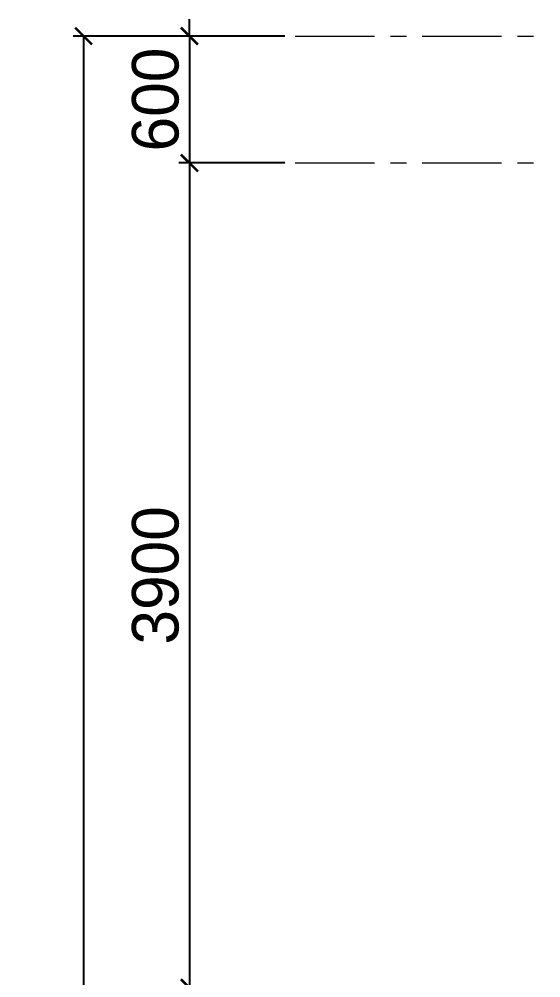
# Model space of a CAD drawing. Header units: inches. Extents: x -315689 to -186947, y -1261464 to -1173043.
# Drawn here: x -261177 to -258713, y -1182141 to -1177608 of the extents above; entities that cross this region are included whole.
import ezdxf

# ---------------------------------------------------------------- set-up
doc = ezdxf.new("R2010")
doc.units = ezdxf.units.IN
doc.header["$LTSCALE"] = 30
doc.header["$MEASUREMENT"] = 0
doc.linetypes.add('CENTER-1', pattern=[10, 6.25, -1.25, 1.25, -1.25])
doc.layers.get('Defpoints').update_dxf_attribs({"color": 140, "lineweight": 0})
doc.layers.add('A-dims', color=7, linetype='Continuous')
doc.layers.add('Grid-Line', color=1, linetype='CENTER-1', lineweight=5)
doc.styles.add('cordia.shx', font='cordia.shx')
doc.dimstyles.new('ISO 100', dxfattribs={"dimscale": 100, "dimtxt": 2.2, "dimasz": 0.8, "dimexe": 0.5, "dimexo": 0.5, "dimgap": 0.5, "dimtad": 1, "dimdec": 0, "dimzin": 0, "dimdsep": 46, "dimtxsty": 'cordia.shx', "dimblk": 'ARCHTICK', "dimcen": 0.09, "dimclrd": 6, "dimclre": 6, "dimclrt": 256, "dimadec": 0, "dimazin": 0, "dimtfac": 1, "dimtdec": 0, "dimtix": 1, "dimtmove": 2, "dimatfit": 3, "dimfxl": 1, "dimtolj": 1, "dimtzin": 0, "dimarcsym": 0})

# ---------------------------------------------------------------- blocks, each defined once
blk = doc.blocks.new('_ArchTick')
at = {"color": 0, "linetype": 'ByBlock', "const_width": 0.15}
blk.add_lwpolyline([(-0.5, -0.5), (0.5, 0.5)], dxfattribs=at)
blk = doc.blocks.new('*D58')
at = {"layer": 'A-dims', "color": 6, "lineweight": -2, "transparency": 16777216}
for p, q in [((-260372.8, -1177687.9), (-260372.8, -1177607.9)), ((-259922.8, -1177687.9), (-260422.8, -1177687.9)), ((-260372.8, -1177687.9), (-260372.8, -1178287.9)), ((-259922.8, -1178287.9), (-260422.8, -1178287.9)), ((-260372.8, -1178287.9), (-260372.8, -1178367.9))]:
    blk.add_line(p, q, dxfattribs=at)
at = {"layer": 'Defpoints', "color": 0, "transparency": 16777216}
for p in [(-259872.8, -1177687.9), (-260372.8, -1178287.9), (-259872.8, -1178287.9)]:
    blk.add_point(p, dxfattribs=at)
at = {"layer": 'A-dims', "color": 6, "lineweight": -2, "transparency": 16777216, "xscale": 80, "yscale": 80, "zscale": 80}
for p, rotation in [((-260372.8, -1177687.9), 270), ((-260372.8, -1178287.9), 90)]:
    blk.add_blockref('_ArchTick', p, dxfattribs=dict(at, rotation=rotation))
at = {"layer": 'A-dims', "transparency": 16777216, "insert": (-260532.8, -1177987.9), "char_height": 220, "attachment_point": 5, "rotation": 90, "style": 'cordia.shx'}
blk.add_mtext('\\A1;600', dxfattribs=at)
blk = doc.blocks.new('*D59')
at = {"layer": 'A-dims', "color": 6, "lineweight": -2, "transparency": 16777216}
for p, q in [((-259922.8, -1178287.9), (-260422.8, -1178287.9)), ((-260372.8, -1178287.9), (-260372.8, -1182187.9)), ((-259922.8, -1182187.9), (-260422.8, -1182187.9))]:
    blk.add_line(p, q, dxfattribs=at)
at = {"layer": 'Defpoints', "color": 0, "transparency": 16777216}
for p in [(-259872.8, -1178287.9), (-260372.8, -1182187.9), (-259872.8, -1182187.9)]:
    blk.add_point(p, dxfattribs=at)
at = {"layer": 'A-dims', "color": 6, "lineweight": -2, "transparency": 16777216, "xscale": 80, "yscale": 80, "zscale": 80}
for p, rotation in [((-260372.8, -1178287.9), 90), ((-260372.8, -1182187.9), 270)]:
    blk.add_blockref('_ArchTick', p, dxfattribs=dict(at, rotation=rotation))
at = {"layer": 'A-dims', "transparency": 16777216, "insert": (-260532.8, -1180237.9), "char_height": 220, "attachment_point": 5, "rotation": 90, "style": 'cordia.shx'}
blk.add_mtext('\\A1;3900', dxfattribs=at)
blk = doc.blocks.new('*D64')
at = {"layer": 'A-dims', "color": 6, "lineweight": -2, "transparency": 16777216}
for p, q in [((-259922.8, -1177687.9), (-260922.8, -1177687.9)), ((-260872.8, -1177687.9), (-260872.8, -1195487.9)), ((-259922.8, -1195487.9), (-260922.8, -1195487.9))]:
    blk.add_line(p, q, dxfattribs=at)
at = {"layer": 'Defpoints', "color": 0, "transparency": 16777216}
for p in [(-259872.8, -1177687.9), (-260872.8, -1195487.9), (-259872.8, -1195487.9)]:
    blk.add_point(p, dxfattribs=at)
at = {"layer": 'A-dims', "color": 6, "lineweight": -2, "transparency": 16777216, "xscale": 80, "yscale": 80, "zscale": 80}
for p, rotation in [((-260872.8, -1177687.9), 90), ((-260872.8, -1195487.9), 270)]:
    blk.add_blockref('_ArchTick', p, dxfattribs=dict(at, rotation=rotation))
at = {"layer": 'A-dims', "transparency": 16777216, "insert": (-261032.8, -1186587.9), "char_height": 220, "attachment_point": 5, "rotation": 90, "style": 'cordia.shx'}
blk.add_mtext('\\A1;17800', dxfattribs=at)

msp = doc.modelspace()

# ---------------------------------------------------------------- linework, layer by layer
at = {"layer": 'Grid-Line', "ltscale": 2}
for p, q in [((-259872.8, -1177687.9), (-248575.4, -1177687.9)), ((-259872.8, -1178287.9), (-248518.4, -1178287.9))]:
    msp.add_line(p, q, dxfattribs=at)

# ---------------------------------------------------------------- dimensions: what is measured, and where the dimension line sits
at = {"layer": 'A-dims'}
for base, p1, p2, picture, middle in [((-260372.8, -1178287.9), (-259872.8, -1177687.9), (-259872.8, -1178287.9), '*D58', (-260532.8, -1177987.9)), ((-260872.8, -1195487.9), (-259872.8, -1177687.9), (-259872.8, -1195487.9), '*D64', (-261032.8, -1186587.9)), ((-260372.8, -1182187.9), (-259872.8, -1178287.9), (-259872.8, -1182187.9), '*D59', (-260532.8, -1180237.9))]:
    dim = msp.add_linear_dim(base=base, p1=p1, p2=p2, angle=90, dimstyle='ISO 100', dxfattribs=at)
    dim.commit()
    dim.dimension.update_dxf_attribs({"geometry": picture, "text_midpoint": middle})

doc.saveas('drawing.dxf')
